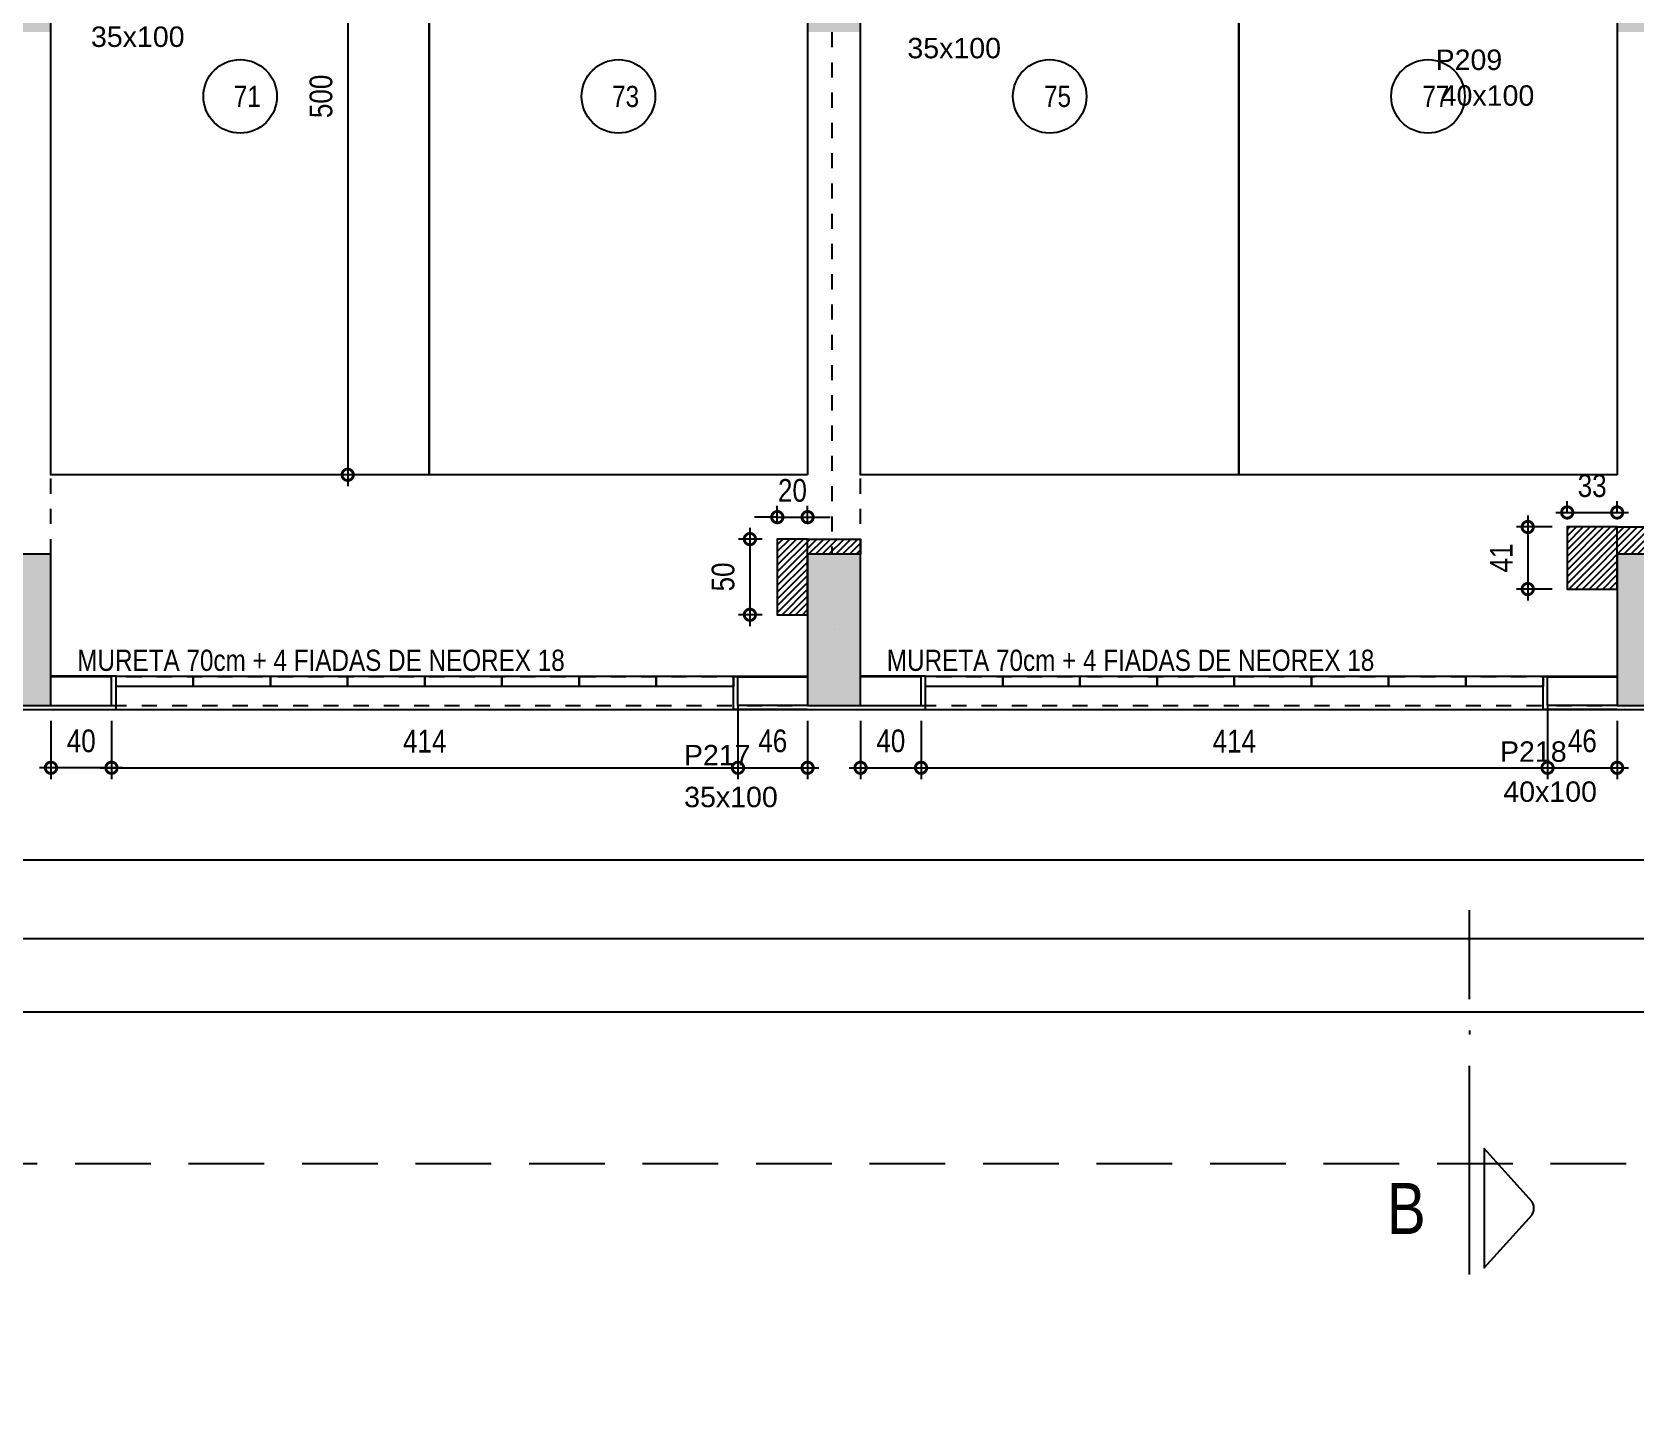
# Model space of a CAD drawing. Header units: metres. Extents: x -208 to 570, y -18 to 184.
# Drawn here: x 14.83 to 25.42, y -7.62 to 1.45 of the extents above; entities that cross this region are included whole.
import ezdxf
from ezdxf.enums import TextEntityAlignment as Align

# ---------------------------------------------------------------- set-up
doc = ezdxf.new("R2010")
doc.units = ezdxf.units.M
doc.header["$PDMODE"] = 35
doc.linetypes.add('DASHEDX2', pattern=[1.5, 1, -0.5])
for name, color, linetype in [('1', 232, 'DASHEDX2'), ('12', 232, 'Continuous'), ('242', 143, 'Continuous'), ('3', 2, 'Continuous'), ('9', 232, 'Continuous'), ('ARQ-ALV ACAB', 4, 'Continuous'), ('ARQ-ALV OSSO', 5, 'Continuous'), ('ARQ-AUX', 7, 'Continuous'), ('ARQ-AUX1', 1, 'Continuous'), ('ARQ-AUX2', 2, 'Continuous'), ('ARQ-DIM', 2, 'Continuous'), ('ARQ-DIM EMBASAM', 2, 'Continuous'), ('ARQ-ENCH', 1, 'Continuous'), ('ARQ-EST', 2, 'Continuous'), ('ARQ-PRJ', 7, 'DASHEDX2'), ('ARQ-SIM', 1, 'Continuous'), ('ARQ-TXT EMBASAM', 2, 'Continuous'), ('ARQ-VG', 1, 'Continuous')]:
    doc.layers.add(name, color=color, linetype=linetype)
doc.styles.add('Adesa', font='ARIALN.TTF')
doc.styles.get("Standard").update_dxf_attribs({"font": 'arial.ttf'})
doc.dimstyles.new('ADESA 1-0075', dxfattribs={"dimtxt": 0.15, "dimasz": 0.15, "dimexe": 0.075, "dimexo": 0.1, "dimgap": 0.1, "dimtad": 1, "dimdec": 1, "dimlfac": 100, "dimzin": 12, "dimtxsty": 'Adesa', "dimblk": 'DOTSMALL', "dimcen": 1, "dimdle": 0.075, "dimclrd": 1, "dimclre": 1, "dimclrt": 256, "dimazin": 3, "dimtm": 1e-09, "dimtfac": 1, "dimtdec": 1, "dimtmove": 1, "dimatfit": 0, "dimldrblk": 'DOTSMALL', "dimfxl": 0.8, "dimtvp": 2, "dimtolj": 1, "dimtzin": 0, "dimarcsym": 0})

# ---------------------------------------------------------------- blocks, each defined once
blk = doc.blocks.new('ADESA-SIM CORT')
at = {"color": 3}
blk.add_lwpolyline([(1.7879, 0.3673, 0.267949), (1.7121, 0.3673)], format="xyb", dxfattribs=at)
blk.add_lwpolyline([(1.7121, 0.3673), (1.4, 0.0861), (2.1, 0.0861), (1.7879, 0.3673)], dxfattribs=at)
at = {"color": 2}
for points in [[(0.5212, 0), (0, 0)], [(0.7058, 0), (0.7293, 0)], [(2.1397, 0), (0.9139, 0)]]:
    blk.add_lwpolyline(points, dxfattribs=at)
at = {"color": 3, "style": 'Adesa'}
blk.add_attdef('A', text='', height=0.35, dxfattribs=at).set_placement((1.7393, -0.3247), align=Align.MIDDLE_CENTER)
blk = doc.blocks.new('vaga')
blk.add_lwpolyline([(5, 0), (5, -2.5), (0, -2.5), (0, 0)], close=True)
blk.add_circle((2.5, -1.25), 0.243)
blk = doc.blocks.new('_DotSmall')
at = {"color": 0, "linetype": 'ByBlock', "const_width": 0.5}
blk.add_lwpolyline([(-0.0625, 0, 1), (0.0625, 0, 1)], format="xyb", close=True, dxfattribs=at)
blk = doc.blocks.new('*D154')
at = {"layer": 'ARQ-DIM EMBASAM', "color": 1, "lineweight": -2, "transparency": 16777216}
for p, q in [((-70.271, -4.12), (-70.271, -4.613)), ((39.629, -4.12), (39.629, -4.613)), ((-70.346, -4.538), (39.704, -4.538))]:
    blk.add_line(p, q, dxfattribs=at)
at = {"layer": 'Defpoints', "color": 0, "transparency": 16777216}
for p in [(-70.271, -4.02), (39.629, -4.02), (39.629, -4.538)]:
    blk.add_point(p, dxfattribs=at)
at = {"layer": 'ARQ-DIM EMBASAM', "color": 1, "lineweight": -2, "transparency": 16777216, "xscale": 0.15, "yscale": 0.15, "zscale": 0.15, "rotation": 180}
blk.add_blockref('_DotSmall', (-70.271, -4.538), dxfattribs=at)
at = {"layer": 'ARQ-DIM EMBASAM', "color": 1, "lineweight": -2, "transparency": 16777216, "xscale": 0.15, "yscale": 0.15, "zscale": 0.15}
blk.add_blockref('_DotSmall', (39.629, -4.538), dxfattribs=at)
at = {"layer": 'ARQ-DIM EMBASAM', "transparency": 16777216, "insert": (-15.321, -4.362), "char_height": 0.15, "attachment_point": 5, "style": 'Adesa'}
blk.add_mtext('\\A1;10990', dxfattribs=at)
blk = doc.blocks.new('*D184')
at = {"layer": 'ARQ-DIM EMBASAM', "color": 1, "lineweight": -2, "transparency": 16777216}
for p, q in [((24.97, -1.72), (24.97, -1.649)), ((25.3, -1.72), (25.3, -1.649)), ((24.895, -1.724), (25.375, -1.724))]:
    blk.add_line(p, q, dxfattribs=at)
at = {"layer": 'Defpoints', "color": 0, "transparency": 16777216}
for p in [(25.3, -1.724), (24.97, -1.82), (25.3, -1.82)]:
    blk.add_point(p, dxfattribs=at)
at = {"layer": 'ARQ-DIM EMBASAM', "color": 1, "lineweight": -2, "transparency": 16777216, "xscale": 0.15, "yscale": 0.15, "zscale": 0.15, "rotation": 180}
blk.add_blockref('_DotSmall', (24.97, -1.724), dxfattribs=at)
at = {"layer": 'ARQ-DIM EMBASAM', "color": 1, "lineweight": -2, "transparency": 16777216, "xscale": 0.15, "yscale": 0.15, "zscale": 0.15}
blk.add_blockref('_DotSmall', (25.3, -1.724), dxfattribs=at)
at = {"layer": 'ARQ-DIM EMBASAM', "transparency": 16777216, "insert": (25.135, -1.548), "char_height": 0.15, "attachment_point": 5, "style": 'Adesa'}
blk.add_mtext('\\A1;33', dxfattribs=at)
blk = doc.blocks.new('*D185')
at = {"layer": 'ARQ-DIM EMBASAM', "color": 1, "lineweight": -2, "transparency": 16777216}
for p, q in [((19.75, -1.8), (19.75, -1.68)), ((19.95, -1.8), (19.95, -1.68)), ((19.75, -1.755), (19.6, -1.755)), ((19.75, -1.755), (19.95, -1.755)), ((19.95, -1.755), (20.1, -1.755))]:
    blk.add_line(p, q, dxfattribs=at)
at = {"layer": 'Defpoints', "color": 0, "transparency": 16777216}
for p in [(19.95, -1.755), (19.75, -1.9), (19.95, -1.9)]:
    blk.add_point(p, dxfattribs=at)
at = {"layer": 'ARQ-DIM EMBASAM', "color": 1, "lineweight": -2, "transparency": 16777216, "xscale": 0.15, "yscale": 0.15, "zscale": 0.15}
blk.add_blockref('_DotSmall', (19.75, -1.755), dxfattribs=at)
at = {"layer": 'ARQ-DIM EMBASAM', "color": 1, "lineweight": -2, "transparency": 16777216, "xscale": 0.15, "yscale": 0.15, "zscale": 0.15, "rotation": 180}
blk.add_blockref('_DotSmall', (19.95, -1.755), dxfattribs=at)
at = {"layer": 'ARQ-DIM EMBASAM', "transparency": 16777216, "insert": (19.85, -1.579), "char_height": 0.15, "attachment_point": 5, "style": 'Adesa'}
blk.add_mtext('\\A1;20', dxfattribs=at)
blk = doc.blocks.new('*D234')
at = {"layer": 'ARQ-DIM', "color": 1, "lineweight": -2, "transparency": 16777216}
for p, q in [((24.709, -1.745), (24.709, -2.305)), ((24.87, -1.82), (24.634, -1.82)), ((24.87, -2.23), (24.634, -2.23))]:
    blk.add_line(p, q, dxfattribs=at)
at = {"layer": 'Defpoints', "color": 0, "transparency": 16777216}
for p in [(24.97, -1.82), (24.709, -2.23), (24.97, -2.23)]:
    blk.add_point(p, dxfattribs=at)
at = {"layer": 'ARQ-DIM', "color": 1, "lineweight": -2, "transparency": 16777216, "xscale": 0.15, "yscale": 0.15, "zscale": 0.15}
for p, rotation in [((24.709, -1.82), 90), ((24.709, -2.23), 270)]:
    blk.add_blockref('_DotSmall', p, dxfattribs=dict(at, rotation=rotation))
at = {"layer": 'ARQ-DIM', "transparency": 16777216, "insert": (24.534, -2.025), "char_height": 0.15, "attachment_point": 5, "rotation": 90, "style": 'Adesa'}
blk.add_mtext('\\A1;41', dxfattribs=at)
blk = doc.blocks.new('*D296')
at = {"layer": 'ARQ-DIM EMBASAM', "color": 1, "lineweight": -2, "transparency": 16777216}
for p, q in [((19.65, -1.9), (19.494, -1.9)), ((19.569, -1.825), (19.569, -2.475)), ((19.65, -2.4), (19.494, -2.4))]:
    blk.add_line(p, q, dxfattribs=at)
at = {"layer": 'Defpoints', "color": 0, "transparency": 16777216}
for p in [(19.75, -1.9), (19.569, -2.4), (19.75, -2.4)]:
    blk.add_point(p, dxfattribs=at)
at = {"layer": 'ARQ-DIM EMBASAM', "color": 1, "lineweight": -2, "transparency": 16777216, "xscale": 0.15, "yscale": 0.15, "zscale": 0.15}
for p, rotation in [((19.569, -1.9), 90), ((19.569, -2.4), 270)]:
    blk.add_blockref('_DotSmall', p, dxfattribs=dict(at, rotation=rotation))
at = {"layer": 'ARQ-DIM EMBASAM', "transparency": 16777216, "insert": (19.392, -2.15), "char_height": 0.15, "attachment_point": 5, "rotation": 90, "style": 'Adesa'}
blk.add_mtext('\\A1;50', dxfattribs=at)
blk = doc.blocks.new('*D298')
at = {"layer": 'ARQ-DIM EMBASAM', "color": 1, "lineweight": -2, "transparency": 16777216}
for p, q in [((17.35, 3.525), (16.836, 3.525)), ((16.911, 3.6), (16.911, -1.55)), ((17.35, -1.475), (16.836, -1.475))]:
    blk.add_line(p, q, dxfattribs=at)
at = {"layer": 'Defpoints', "color": 0, "transparency": 16777216}
for p in [(17.45, 3.525), (16.911, -1.475), (17.45, -1.475, 0)]:
    blk.add_point(p, dxfattribs=at)
at = {"layer": 'ARQ-DIM EMBASAM', "color": 1, "lineweight": -2, "transparency": 16777216, "xscale": 0.15, "yscale": 0.15, "zscale": 0.15}
for p, rotation in [((16.911, 3.525), 90), ((16.911, -1.475), 270)]:
    blk.add_blockref('_DotSmall', p, dxfattribs=dict(at, rotation=rotation))
at = {"layer": 'ARQ-DIM EMBASAM', "transparency": 16777216, "insert": (16.735, 1.025), "char_height": 0.15, "attachment_point": 5, "rotation": 90, "style": 'Adesa'}
blk.add_mtext('\\A1;500', dxfattribs=at)
blk = doc.blocks.new('PL NEOREX 18')
at = {"layer": 'ARQ-AUX1'}
blk.add_lwpolyline([(0, 0), (0.51, 0), (0.51, -0.07), (0, -0.07)], close=True, dxfattribs=at)
blk = doc.blocks.new('*D340')
at = {"layer": 'ARQ-DIM EMBASAM', "color": 1, "lineweight": -2, "transparency": 16777216}
for p, q in [((20.7, -3.1), (20.7, -3.486)), ((24.84, -3.1), (24.84, -3.486)), ((20.625, -3.411), (24.915, -3.411))]:
    blk.add_line(p, q, dxfattribs=at)
at = {"layer": 'Defpoints', "color": 0, "transparency": 16777216}
for p in [(20.7, -3), (24.84, -3), (24.84, -3.411)]:
    blk.add_point(p, dxfattribs=at)
at = {"layer": 'ARQ-DIM EMBASAM', "color": 1, "lineweight": -2, "transparency": 16777216, "xscale": 0.15, "yscale": 0.15, "zscale": 0.15, "rotation": 180}
blk.add_blockref('_DotSmall', (20.7, -3.411), dxfattribs=at)
at = {"layer": 'ARQ-DIM EMBASAM', "color": 1, "lineweight": -2, "transparency": 16777216, "xscale": 0.15, "yscale": 0.15, "zscale": 0.15}
blk.add_blockref('_DotSmall', (24.84, -3.411), dxfattribs=at)
at = {"layer": 'ARQ-DIM EMBASAM', "transparency": 16777216, "insert": (22.77, -3.235), "char_height": 0.15, "attachment_point": 5, "style": 'Adesa'}
blk.add_mtext('\\A1;414', dxfattribs=at)
blk = doc.blocks.new('*D333')
at = {"layer": 'ARQ-DIM EMBASAM', "color": 1, "lineweight": -2, "transparency": 16777216}
for p, q in [((24.84, -3.005), (24.84, -3.486)), ((25.3, -3.1), (25.3, -3.486)), ((24.765, -3.411), (25.375, -3.411))]:
    blk.add_line(p, q, dxfattribs=at)
at = {"layer": 'Defpoints', "color": 0, "transparency": 16777216}
for p in [(24.84, -2.905), (25.3, -3), (25.3, -3.411)]:
    blk.add_point(p, dxfattribs=at)
at = {"layer": 'ARQ-DIM EMBASAM', "color": 1, "lineweight": -2, "transparency": 16777216, "xscale": 0.15, "yscale": 0.15, "zscale": 0.15, "rotation": 180}
blk.add_blockref('_DotSmall', (24.84, -3.411), dxfattribs=at)
at = {"layer": 'ARQ-DIM EMBASAM', "color": 1, "lineweight": -2, "transparency": 16777216, "xscale": 0.15, "yscale": 0.15, "zscale": 0.15}
blk.add_blockref('_DotSmall', (25.3, -3.411), dxfattribs=at)
at = {"layer": 'ARQ-DIM EMBASAM', "transparency": 16777216, "insert": (25.07, -3.234), "char_height": 0.15, "attachment_point": 5, "style": 'Adesa'}
blk.add_mtext('\\A1;46', dxfattribs=at)
blk = doc.blocks.new('*D341')
at = {"layer": 'ARQ-DIM EMBASAM', "color": 1, "lineweight": -2, "transparency": 16777216}
for p, q in [((14.95, -3.1), (14.95, -3.486)), ((15.35, -3.1), (15.35, -3.486)), ((15.425, -3.411), (14.875, -3.411))]:
    blk.add_line(p, q, dxfattribs=at)
at = {"layer": 'Defpoints', "color": 0, "transparency": 16777216}
for p in [(14.95, -3), (15.35, -3), (14.95, -3.411)]:
    blk.add_point(p, dxfattribs=at)
at = {"layer": 'ARQ-DIM EMBASAM', "color": 1, "lineweight": -2, "transparency": 16777216, "xscale": 0.15, "yscale": 0.15, "zscale": 0.15, "rotation": 180}
blk.add_blockref('_DotSmall', (14.95, -3.411), dxfattribs=at)
at = {"layer": 'ARQ-DIM EMBASAM', "color": 1, "lineweight": -2, "transparency": 16777216, "xscale": 0.15, "yscale": 0.15, "zscale": 0.15}
blk.add_blockref('_DotSmall', (15.35, -3.411), dxfattribs=at)
at = {"layer": 'ARQ-DIM EMBASAM', "transparency": 16777216, "insert": (15.15, -3.234), "char_height": 0.15, "attachment_point": 5, "style": 'Adesa'}
blk.add_mtext('\\A1;40', dxfattribs=at)
blk = doc.blocks.new('*D342')
at = {"layer": 'ARQ-DIM EMBASAM', "color": 1, "lineweight": -2, "transparency": 16777216}
for p, q in [((15.35, -3.1), (15.35, -3.486)), ((19.49, -3.1), (19.49, -3.486)), ((15.275, -3.411), (19.565, -3.411))]:
    blk.add_line(p, q, dxfattribs=at)
at = {"layer": 'Defpoints', "color": 0, "transparency": 16777216}
for p in [(15.35, -3), (19.49, -3), (19.49, -3.411)]:
    blk.add_point(p, dxfattribs=at)
at = {"layer": 'ARQ-DIM EMBASAM', "color": 1, "lineweight": -2, "transparency": 16777216, "xscale": 0.15, "yscale": 0.15, "zscale": 0.15, "rotation": 180}
blk.add_blockref('_DotSmall', (15.35, -3.411), dxfattribs=at)
at = {"layer": 'ARQ-DIM EMBASAM', "color": 1, "lineweight": -2, "transparency": 16777216, "xscale": 0.15, "yscale": 0.15, "zscale": 0.15}
blk.add_blockref('_DotSmall', (19.49, -3.411), dxfattribs=at)
at = {"layer": 'ARQ-DIM EMBASAM', "transparency": 16777216, "insert": (17.42, -3.235), "char_height": 0.15, "attachment_point": 5, "style": 'Adesa'}
blk.add_mtext('\\A1;414', dxfattribs=at)
blk = doc.blocks.new('*D334')
at = {"layer": 'ARQ-DIM EMBASAM', "color": 1, "lineweight": -2, "transparency": 16777216}
for p, q in [((19.49, -3.005), (19.49, -3.486)), ((19.95, -3.1), (19.95, -3.486)), ((19.415, -3.411), (20.025, -3.411))]:
    blk.add_line(p, q, dxfattribs=at)
at = {"layer": 'Defpoints', "color": 0, "transparency": 16777216}
for p in [(19.49, -2.905), (19.95, -3), (19.95, -3.411)]:
    blk.add_point(p, dxfattribs=at)
at = {"layer": 'ARQ-DIM EMBASAM', "color": 1, "lineweight": -2, "transparency": 16777216, "xscale": 0.15, "yscale": 0.15, "zscale": 0.15, "rotation": 180}
blk.add_blockref('_DotSmall', (19.49, -3.411), dxfattribs=at)
at = {"layer": 'ARQ-DIM EMBASAM', "color": 1, "lineweight": -2, "transparency": 16777216, "xscale": 0.15, "yscale": 0.15, "zscale": 0.15}
blk.add_blockref('_DotSmall', (19.95, -3.411), dxfattribs=at)
at = {"layer": 'ARQ-DIM EMBASAM', "transparency": 16777216, "insert": (19.72, -3.234), "char_height": 0.15, "attachment_point": 5, "style": 'Adesa'}
blk.add_mtext('\\A1;46', dxfattribs=at)
blk = doc.blocks.new('*D343')
at = {"layer": 'ARQ-DIM EMBASAM', "color": 1, "lineweight": -2, "transparency": 16777216}
for p, q in [((20.3, -3.1), (20.3, -3.486)), ((20.7, -3.1), (20.7, -3.486)), ((20.225, -3.411), (20.775, -3.411))]:
    blk.add_line(p, q, dxfattribs=at)
at = {"layer": 'Defpoints', "color": 0, "transparency": 16777216}
for p in [(20.3, -3, 0), (20.7, -3, 0), (20.7, -3.411)]:
    blk.add_point(p, dxfattribs=at)
at = {"layer": 'ARQ-DIM EMBASAM', "color": 1, "lineweight": -2, "transparency": 16777216, "xscale": 0.15, "yscale": 0.15, "zscale": 0.15, "rotation": 180}
blk.add_blockref('_DotSmall', (20.3, -3.411), dxfattribs=at)
at = {"layer": 'ARQ-DIM EMBASAM', "color": 1, "lineweight": -2, "transparency": 16777216, "xscale": 0.15, "yscale": 0.15, "zscale": 0.15}
blk.add_blockref('_DotSmall', (20.7, -3.411), dxfattribs=at)
at = {"layer": 'ARQ-DIM EMBASAM', "transparency": 16777216, "insert": (20.5, -3.234), "char_height": 0.15, "attachment_point": 5, "style": 'Adesa'}
blk.add_mtext('\\A1;40', dxfattribs=at)
blk = doc.blocks.new('terreno + circ vert')
at = {"layer": 'ARQ-AUX2'}
blk.add_lwpolyline([(40.5424, -5.025), (-9.4576, -5.025), (-9.4576, -6.3993), (-12.8191, -4.225), (-35.3141, -4.225), (-38.7204, -6.3934), (-38.7204, -5.025), (-98.7204, -5.025), (-98.7204, -6.3233), (-100.1347, -7.6164, -0.2181845), (-104.0373, -5.9813, -0.3681428), (-104.1124, 0.3352, -0.1038207), (-102.2922, 1.9977), (-101.1746, 2.4667), (-79.9769, 11.499), (-64.6872, 17.9037), (-47.6349, 25.1734, 0.004837), (-33.9339, 29.6502, 0.3216599), (-26.9675, 42.0962)], format="xyb", dxfattribs=at)
at = {"layer": 'ARQ-EST', "color": 102}
blk.add_lwpolyline([(45.0315, 1.1617, 0.011807), (45.0465, 1.811), (45.1211, 8.4606), (42.945, 9.4812), (35.5548, 12.9472), (27.5061, 16.8929), (22.1014, 19.5405), (15.0017, 23.0148), (8.3251, 26.282), (0.4895, 30.0914), (-5.8932, 33.2362), (-11.2422, 35.8718), (-77.2068, 8.3436), (-72.4625, -3.025), (39.7459, -3.025), (40.5291, -3.025, 0.3925275), (45.0315, 1.1617)], format="xyb", dxfattribs=at)
at = {"layer": 'ARQ-PRJ', "color": 1, "ltscale": 0.5}
blk.add_lwpolyline([(48.0419, 1.3908), (48.1056, 7.0609), (42.945, 9.4812), (35.5548, 12.9472), (27.5061, 16.8929), (22.1014, 19.5405), (15.0017, 23.0148), (8.3251, 26.282), (0.4895, 30.0914), (-5.8932, 33.2362), (-12.2759, 36.3811), (-18.9156, 39.6675), (-31.5995, 31.2229), (-104.3835, 0.8491), (-104.1403, -6.025), (40.5424, -6.025, 0.4109303)], format="xyb", close=True, dxfattribs=at)
at = {"layer": 'Defpoints'}
blk.add_lwpolyline([(45.0315, 1.1617, 0.0118069), (45.0465, 1.811), (45.1211, 8.4606), (42.945, 9.4812), (35.5548, 12.9472), (27.5061, 16.8929), (22.1014, 19.5405), (15.0017, 23.0148), (8.3251, 26.282), (0.4895, 30.0914), (-5.8932, 33.2362), (-11.2422, 35.8718), (-77.2068, 8.3436), (-72.4625, -3.025), (39.7459, -3.025), (40.5292, -3.025, 0.3925339)], format="xyb", close=True, dxfattribs=at)
blk = doc.blocks.new('est-lo-04-3s1-r00')
at = {"layer": '3'}
h = blk.add_hatch(color=8, dxfattribs=at)
h.dxf.hatch_style = 1
h.paths.add_polyline_path([(4475.191758, 253.001099), (4475.878152, 333.001099), (4505.879256, 333.001099), (4505.192862, 253.001099)])
h.paths.add_polyline_path([(3747.433087, 1169.228498), (3760.152345, 1196.349162), (3681.053169, 1233.445703), (3675.029004, 1220.600666), (3675.00299, 1203.197324)])
h.paths.add_polyline_path([(498.003039, 395.921113), (498.003039, 923.986062), (353.003016, 923.986062), (353.003016, 942.98646), (517.003016, 942.98646), (517.003016, 395.921113)])
h.paths.add_polyline_path([(2530.003309, 842.98646), (2570.003309, 842.98646), (2570.003309, 942.98646), (2530.003309, 942.98646)])
h.paths.add_polyline_path([(-1638.90411, 2308.417379), (-1639.710789, 2308.080731), (-1626.939173, 2277.47733), (-1605.475816, 2266.181704), (-1591.086746, 2295.422123), (-1602.796368, 2323.486104)])
h.paths.add_polyline_path([(4508.00299, 805.7767), (4478.00299, 805.7767), (4478.00299, 826.723061), (4459.043779, 835.628023), (4471.79773, 862.781968), (4508.00299, 845.7767)])
h.paths.add_polyline_path([(4455.672261, -47.110163), (4430.065737, -31.479874), (4388.384967, -99.763938), (4413.991491, -115.394227)])
h.paths.add_polyline_path([(520.003309, 245.003526), (520.003309, -299.999844), (555.003309, -299.999844), (555.003309, -229.999844), (539.003309, -229.999844), (539.003309, 185.003526), (555.003309, 185.003526), (555.003309, 245.003526)])
h.paths.add_polyline_path([(-35, 244.918632), (-35, 184.918632), (-19, 184.918632), (-19, -230), (-35, -230), (-35, -300), (517, -300), (517, 245), (498, 245), (498, -281), (0, -281), (0, -19), (255, -19), (255, 244.918632), (178.506963, 244.918632), (178.506963, 225.918632), (236, 225.918632), (236, 0), (0, 0), (0, 225.918632), (57.5, 225.918632), (57.5, 244.918632)])
h.paths.add_polyline_path([(-34.995574, 942.98646), (-34.995574, 872.98646), (-18.995574, 872.98646), (-18.995574, 455.988714), (-34.995574, 455.988714), (-34.995574, 395.921113), (232.004426, 395.921113), (232.004426, 481.921874), (213.004426, 481.921874), (213.004426, 414.921113), (0.004426, 414.921113), (0.004426, 923.98646), (213.004426, 923.98646), (213.004426, 854.986062), (232.004426, 854.986062), (232.004426, 923.98646), (252.004426, 923.98646), (252.004426, 942.98646)])
h.paths.add_polyline_path([(3675.00299, -300.023234), (3705.00299, -300.023234), (3705.00299, -220.023234), (3675.00299, -220.023234)])
h.paths.add_polyline_path([(4478.00299, 634.98646), (4508.00299, 634.98646), (4508.00299, 714.98646), (4478.00299, 714.98646)])
h.paths.add_polyline_path([(4050.790041, -299.818694), (4130.351793, -291.456417), (4127.215939, -261.620761), (4047.654187, -269.983038)])
h.paths.add_polyline_path([(4074.00299, 253.001099), (4104.00299, 253.001099), (4104.00299, 333.001099), (4074.00299, 333.001099)])
h.paths.add_polyline_path([(4074.00299, 634.98646), (4104.00299, 634.98646), (4104.00299, 714.98646), (4074.00299, 714.98646)])
h.paths.add_polyline_path([(4061.608776, 1022.002062), (4134.019296, 987.991525), (4146.773247, 1015.14547), (4074.362727, 1049.156007)])
h.paths.add_polyline_path([(3675.00299, 634.98646), (3705.00299, 634.98646), (3705.00299, 714.98646), (3675.00299, 714.98646)])
h.paths.add_polyline_path([(3675.00299, 253.001099), (3705.00299, 253.001099), (3705.00299, 333.001099), (3675.00299, 333.001099)])
h.paths.add_polyline_path([(2337.785418, 1567.555313), (2315.359741, 1578.604703), (2293.260961, 1533.753349), (2315.686638, 1522.703959)])
h.paths.add_polyline_path([(870.291031, 1584.94023), (853.247517, 1593.337766), (826.665145, 1539.555944), (843.70866, 1531.158408)])
h.paths.add_polyline_path([(890.02575, 1575.217005), (872.982236, 1583.614541), (846.399864, 1529.832719), (863.443379, 1521.435183)])
h.paths.add_polyline_path([(1025.867309, 1900.695523), (1008.823795, 1909.093059), (969.045991, 1828.360622), (986.089505, 1819.963086)])
h.paths.add_polyline_path([(1045.605182, 1890.970748), (1028.561668, 1899.368284), (988.783864, 1818.635847), (1005.827379, 1810.238311)])
h.paths.add_polyline_path([(-3325.919868, 1288.067867), (-3293.620189, 1301.548622), (-3303.249301, 1324.619823), (-3335.54898, 1311.139067)])
h.paths.add_polyline_path([(-2327.384158, 1704.758701), (-2295.08448, 1718.239457), (-2304.713592, 1741.310657), (-2337.01327, 1727.829901)])
h.paths.add_polyline_path([(-2830.337783, 1494.85313), (-2793.423878, 1510.25974), (-2803.05301, 1533.330931), (-2839.966914, 1517.924321)])
h.paths.add_polyline_path([(-3380.339856, 153.000156), (-3355.339856, 153.000156), (-3355.339856, 223.000156), (-3380.339856, 223.000156)])
h.paths.add_polyline_path([(-2936.336043, 204.000156), (-2936.336043, 454.000156), (-2955.336043, 454.000156), (-2955.336043, 204.000156)])
h.paths.add_polyline_path([(-2042.45661, 2561.553446), (-2019.343795, 2506.183799), (-2001.810073, 2513.502857), (-2024.922888, 2568.872504)])
h.paths.add_polyline_path([(-2269.846055, 3106.51942), (-2246.73324, 3051.149773), (-2229.199518, 3058.468831), (-2252.312333, 3113.838478)])
h.paths.add_polyline_path([(-1900.243914, 3260.782262), (-1892.924846, 3243.248545), (-1837.555212, 3266.361391), (-1844.87428, 3283.895109)])
h.paths.add_polyline_path([(213.004314, 592.921874), (232.004314, 592.921874), (232.004314, 744.000156), (213.004314, 744.000156)], flags=17)
h.paths.add_polyline_path([(3672.003309, 253.001099), (3672.003309, 388.001099), (3637.003309, 388.001099), (3637.003309, 253.001099)])
h.paths.add_polyline_path([(3637.003309, 942.98646), (3637.003194, 872.98646), (3653.003309, 872.98646), (3653.003309, 599.001099), (3637.003309, 599.001099), (3637.003309, 539.001099), (3672.003309, 539.001099), (3672.003309, 942.98646)])
h.paths.add_polyline_path([(3672.003424, 102.001099), (3637.003309, 102.001099), (3637.003309, 42.001099), (3653.003307, 42.001099), (3653.003307, -229.998901), (3637.003309, -229.998901), (3637.003309, -299.998901), (3672.003424, -299.998901)])
h.paths.add_polyline_path([(3075.003309, -299.999844), (3110.003309, -299.999844), (3110.003309, -199.999844), (3075.003309, -199.999844)])
h.paths.add_polyline_path([(3075.003309, 270.500177), (3110.003309, 270.500177), (3110.003309, 370.500177), (3075.003309, 370.500177)])
h.paths.add_polyline_path([(520.003309, 942.98646), (520.003309, 395.925027), (555.003309, 395.925027), (555.003309, 451.98646), (539.003309, 451.98646), (539.003309, 872.98646), (555.003309, 872.98646), (555.003309, 942.98646)])
h.paths.add_polyline_path([(-2102.995138, 253.000177), (-2102.995138, 388.000177), (-2137.995138, 388.000177), (-2137.995138, 253.000177)])
h.paths.add_polyline_path([(-2137.995138, 101.999935), (-2137.995138, -299.999844), (-2102.995138, -299.999844), (-2102.995138, -229.999844), (-2118.995138, -229.999844), (-2118.995138, 41.999935), (-2102.995138, 41.999935), (-2102.995138, 101.999935)])
h.paths.add_polyline_path([(-2137.995141, 942.988972), (-2137.995141, 538.988972), (-2102.995141, 538.988972), (-2102.995141, 598.988972), (-2118.995141, 598.988972), (-2118.995141, 872.988972), (-2102.995141, 872.988972), (-2102.995141, 942.988972)])
h.paths.add_polyline_path([(3075.003309, 842.98646), (3110.003309, 842.98646), (3110.003309, 942.98646), (3075.003309, 942.98646)])
h.paths.add_polyline_path([(2530.003309, -299.999844), (2570.003309, -299.999844), (2570.003309, -199.999844), (2530.003309, -199.999844)])
h.paths.add_polyline_path([(2530.003309, 145.003526), (2570.003309, 145.003526), (2570.003309, 245.003526), (2530.003309, 245.003526)])
h.paths.add_polyline_path([(2530.003309, 395.98646), (2570.003309, 395.98646), (2570.003309, 495.98646), (2530.003309, 495.98646)])
h.paths.add_polyline_path([(1995.003309, -299.999844), (2030.003309, -299.999844), (2030.003309, -199.999844), (1995.003309, -199.999844)])
h.paths.add_polyline_path([(1995.003309, 145.003526), (2030.003309, 145.003526), (2030.003309, 245.003526), (1995.003309, 245.003526)])
h.paths.add_polyline_path([(1995.003309, 395.98646), (2030.003309, 395.98646), (2030.003309, 495.98646), (1995.003309, 495.98646)])
h.paths.add_polyline_path([(1995.003309, 842.98646), (2030.003309, 842.98646), (2030.003309, 942.98646), (1995.003309, 942.98646)])
h.paths.add_polyline_path([(1460.003309, -299.999844), (1495.003309, -299.999844), (1495.003309, -199.999844), (1460.003309, -199.999844)])
h.paths.add_polyline_path([(1460.003309, 145.003526), (1495.003309, 145.003526), (1495.003309, 245.003526), (1460.003309, 245.003526)])
h.paths.add_polyline_path([(1460.003309, 395.98646), (1495.003309, 395.98646), (1495.003309, 495.98646), (1460.003309, 495.98646)])
h.paths.add_polyline_path([(1460.003309, 842.98646), (1495.003309, 842.98646), (1495.003309, 942.98646), (1460.003309, 942.98646)])
h.paths.add_polyline_path([(925.003309, -299.999844), (960.003309, -299.999844), (960.003309, -199.999844), (925.003309, -199.999844)])
h.paths.add_polyline_path([(925.003309, 145.003526), (960.003309, 145.003526), (960.003309, 245.003526), (925.003309, 245.003526)])
h.paths.add_polyline_path([(925.003309, 395.98646), (960.003309, 395.98646), (960.003309, 495.98646), (925.003309, 495.98646)])
h.paths.add_polyline_path([(925.003309, 842.98646), (960.003309, 842.98646), (960.003309, 942.98646), (925.003309, 942.98646)])
h.paths.add_polyline_path([(-1582.999721, -299.999844), (-1547.999721, -299.999844), (-1547.999721, -199.999844), (-1582.999721, -199.999844)])
h.paths.add_polyline_path([(-500.999721, -299.999844), (-465.999721, -299.999844), (-465.999721, -199.999844), (-500.999721, -199.999844)])
h.paths.add_polyline_path([(-1042.999721, -299.999844), (-1002.999721, -299.999844), (-1002.999721, -199.999844), (-1042.999721, -199.999844)])
h.paths.add_polyline_path([(-500.999721, 145.003526), (-465.999721, 145.003526), (-465.999721, 245.003526), (-500.999721, 245.003526)])
h.paths.add_polyline_path([(-1042.999721, 145.003526), (-1002.999721, 145.003526), (-1002.999721, 245.003526), (-1042.999721, 245.003526)])
h.paths.add_polyline_path([(-500.999721, 395.98646), (-465.999721, 395.98646), (-465.999721, 495.98646), (-500.999721, 495.98646)])
h.paths.add_polyline_path([(-1042.999721, 395.98646), (-1002.999721, 395.98646), (-1002.999721, 495.98646), (-1042.999721, 495.98646)])
h.paths.add_polyline_path([(-1582.999721, 270.500177), (-1547.999721, 270.500177), (-1547.999721, 370.500177), (-1582.999721, 370.500177)])
h.paths.add_polyline_path([(-500.999721, 842.988971), (-465.999721, 842.988971), (-465.999721, 942.988971), (-500.999721, 942.988971)])
h.paths.add_polyline_path([(-1042.999721, 842.988971), (-1002.999721, 842.988971), (-1002.999721, 942.988971), (-1042.999721, 942.988971)])
h.paths.add_polyline_path([(-1582.999721, 842.988971), (-1547.999721, 842.988971), (-1547.999721, 942.988971), (-1582.999721, 942.988971)])
h.paths.add_polyline_path([(2878.491855, 1624.359295), (2870.135095, 1607.29575), (2924.019974, 1580.905983), (2932.376734, 1597.969528)])
h.paths.add_polyline_path([(-3380.339856, 611.000177), (-3355.339856, 611.000177), (-3355.339856, 681.000177), (-3380.339856, 681.000177)])
h.paths.add_polyline_path([(-2696.836043, 611.000177), (-2696.836043, 681.000177), (-2721.836043, 681.000177), (-2721.836043, 611.000177)])
h.paths.add_polyline_path([(-2696.836043, 204.000156), (-2696.836043, 454.000156), (-2715.836043, 454.000156), (-2715.836043, 204.000156)])
h.paths.add_polyline_path([(-2731.836043, -299.999844), (-2696.836043, -299.999844), (-2696.836043, -264.999844), (-2731.836043, -264.999844)])
h.paths.add_polyline_path([(-3380.339856, -299.999844), (-3320.339856, -299.999844), (-3320.339856, -280.999844), (-3380.339856, -280.999844)])
h.paths.add_polyline_path([(-1251.700414, 3094.268311), (-1252.507092, 3093.931662), (-1239.735476, 3063.328261), (-1218.272119, 3052.032635), (-1203.883049, 3081.273055), (-1215.592671, 3109.337036)])
h.paths.add_polyline_path([(420.719309, 2826.351805), (412.32167, 2809.308341), (466.143135, 2782.789482), (474.540774, 2799.832946)])
h.paths.add_polyline_path([(-128.567177, 2469.498721), (-139.616566, 2447.073044), (-85.794942, 2420.554509), (-74.745552, 2442.980186)])
h.paths.add_polyline_path([(119.171183, 2972.952079), (110.773545, 2955.908615), (164.59501, 2929.389755), (172.992648, 2946.433219)])
h.paths.add_polyline_path([(576.412492, 2122.1471), (565.363102, 2099.721423), (619.184726, 2073.202887), (630.234116, 2095.628564)])
h.paths.add_polyline_path([(171.937891, 2321.436407), (160.888501, 2299.01073), (214.710126, 2272.492194), (225.759516, 2294.917871)])
h.paths.add_polyline_path([(-1846.18202, 2802.798822), (-1809.267849, 2818.204793), (-1824.67382, 2855.118964), (-1861.587992, 2839.712993)])
h.paths.add_polyline_path([(-1310.499721, 1541.488971), (-1250.499721, 1541.488971), (-1250.499721, 1566.488971), (-1310.499721, 1566.488971)])
h.paths.add_polyline_path([(-1059.612628, 1971.148164), (-1041.951907, 2007.03826), (-1077.842003, 2024.698981), (-1095.502723, 1988.808885)])
h.paths.add_polyline_path([(-524.499721, 1541.488971), (-499.499721, 1541.488971), (-499.499721, 1601.488971), (-524.499721, 1601.488971)])
h.paths.add_polyline_path([(-524.499721, 1881.488971), (-499.499721, 1881.488971), (-499.499721, 1941.488971), (-524.499721, 1941.488971)])
h.paths.add_polyline_path([(251.018664, 1541.488971), (291.018664, 1541.488971), (291.018664, 1581.488971), (251.018664, 1581.488971)])
h.paths.add_polyline_path([(1664.183592, 1619.053462), (1641.757916, 1630.102852), (1619.659136, 1585.251498), (1642.084813, 1574.202108)])
h.paths.add_polyline_path([(251.018664, 1794.282663), (291.018664, 1794.282663), (291.018664, 1824.650067), (251.018664, 1844.333072)])
h.paths.add_polyline_path([(-300.985184, 2071.804142), (-283.400784, 2107.731692), (-319.328334, 2125.316092), (-336.912734, 2089.388541)])
h.paths.add_polyline_path([(-875.89343, 2343.920112), (-853.89385, 2388.820186), (-889.8214, 2406.404586), (-911.82098, 2361.504512)])
h.paths.add_polyline_path([(3624.072778, 1260.343803), (3616.005182, 1243.141655), (3670.327755, 1217.665036), (3678.395351, 1234.867184)])
h.paths.add_polyline_path([(3281.21396, 1427.01517), (3272.816321, 1409.971706), (3326.637786, 1383.452847), (3335.035425, 1400.496311)])
h.paths.add_polyline_path([(2443.032129, 1837.730498), (2434.675071, 1820.667098), (2488.55949, 1794.276391), (2496.916547, 1811.33979)])
h.paths.add_polyline_path([(1848.439737, 2128.830222), (1840.082977, 2111.766677), (1893.967856, 2085.37691), (1902.324616, 2102.440455)])
h.paths.add_polyline_path([(1278.969231, 2407.565141), (1270.571592, 2390.521677), (1324.393057, 2364.002818), (1332.790696, 2381.046282)])
h.paths.add_polyline_path([(1222.390526, 2435.274861), (1213.992887, 2418.231397), (1267.814352, 2391.712538), (1276.211991, 2408.756002)])
h.paths.add_polyline_path([(826.212318, 2629.054888), (817.862707, 2611.987844), (871.758635, 2585.620651), (880.108247, 2602.687695)])
h.paths.add_polyline_path([(-548.331574, 2676.321486), (-559.380964, 2653.895809), (-379.975549, 2565.50069), (-368.926159, 2587.926367)])
h.paths.add_polyline_path([(-300.838681, 3179.255192), (-309.236218, 3162.211678), (-129.830803, 3073.816559), (-121.433267, 3090.860073)])
h.paths.add_polyline_path([(-1026.544799, 3536.825065), (-1034.942438, 3519.781601), (-981.120973, 3493.262742), (-972.723334, 3510.306206)])
h.paths.add_polyline_path([(-1415.729753, 3462.94789), (-1408.410685, 3445.414172), (-1353.041051, 3468.527018), (-1360.360119, 3486.060736)])
h.paths.add_polyline_path([(-1824.790765, 1941.513397), (-1815.163965, 1918.441233), (-1762.559432, 1940.390336), (-1796.445767, 2021.604352), (-1813.980611, 2014.287984), (-1789.721076, 1956.146132), (-1824.790786, 1941.513388)])
at = {"layer": '1'}
for points in [[(1495.003309, -199.999844), (1495.003309, 145.000156)], [(2011.003309, 145.000156), (2011.003309, -199.999844)], [(2030.003309, -199.999844), (2030.003309, 145.000156)], [(1995.003309, -280.998901), (1495.003309, -280.998901)], [(2530.003309, -280.998901), (2030.003309, -280.998901)], [(1495.003309, -299.998901), (1995.003309, -299.998901)], [(2030.003309, -299.998901), (2530.003309, -299.998901)]]:
    blk.add_lwpolyline(points, dxfattribs=at)
at = {"layer": '242', "linetype": 'Continuous'}
blk.add_line((2012.503309, -249.999844), (2012.503309, -249.999844), dxfattribs=at)
at = {"layer": '3', "linetype": 'Continuous'}
for points in [[(1460.003309, -299.999844), (1495.003309, -299.999844), (1495.003309, -199.999844), (1460.003309, -199.999844), (1460.003309, -299.999844)], [(1995.003309, -299.999844), (2030.003309, -299.999844), (2030.003309, -199.999844), (1995.003309, -199.999844), (1995.003309, -299.999844)], [(2530.003309, -299.999844), (2570.003309, -299.999844), (2570.003309, -199.999844), (2530.003309, -199.999844), (2530.003309, -299.999844)]]:
    blk.add_lwpolyline(points, dxfattribs=at)
at = {"layer": '12', "linetype": 'Continuous'}
for s, p in [('35x100', (1521.424967, 135.179526)), ('35x100', (2060.951178, 127.667195)), ('40x100', (2413.3694, 96.331226)), ('35x100', (1913.43399, -367.117277)), ('40x100', (2454.768223, -363.598344))]:
    blk.add_text(s, height=13.5, dxfattribs=at).set_placement(p)
at = {"layer": '9', "linetype": 'Continuous'}
for s, p in [('P209', (2410.011721, 119.938904)), ('P217', (1913.272736, -339.484804)), ('P218', (2452.583522, -337.138849))]:
    blk.add_text(s, height=13.5, dxfattribs=at).set_placement(p)

msp = doc.modelspace()

# ---------------------------------------------------------------- hatches: boundary and pattern name
at = {"layer": 'ARQ-ENCH'}
h = msp.add_hatch(dxfattribs=at)
h.set_pattern_fill('ANSI31', color=256, scale=0.01)
h.paths.add_polyline_path([(19.95, -1.9), (19.75, -1.9), (19.75, -2.4), (19.95, -2.4)])
h.paths.add_polyline_path([(19.95, -1.9), (20.3, -1.9), (20.3, -2), (19.95, -2)])
h = msp.add_hatch(dxfattribs=at)
h.set_pattern_fill('ANSI31', color=256, scale=0.01)
h.paths.add_polyline_path([(25.3, -1.82), (24.97, -1.82), (24.97, -2.23), (25.3, -2.23)])
h.paths.add_polyline_path([(25.3, -1.82), (25.7, -1.82), (25.7, -2), (25.3, -2)])

# ---------------------------------------------------------------- linework, layer by layer
at = {"layer": 'ARQ-ALV ACAB', "elevation": 0}
for points in [[(14.5499, -3.0245), (15.38, -3.025), (15.38, -2.805), (14.95, -2.8049)], [(19.9499, -3.025), (19.46, -3.025), (19.46, -2.805), (19.95, -2.805)], [(19.8999, -3.0245), (20.73, -3.025), (20.73, -2.805), (20.3, -2.8049)], [(25.2999, -3.025), (24.81, -3.025), (24.81, -2.805), (25.3, -2.805)], [(25.3499, -3.0244), (26.13, -3.025), (26.13, -2.805), (25.7, -2.805)]]:
    msp.add_lwpolyline(points, dxfattribs=at)
at = {"layer": 'ARQ-ALV ACAB'}
for points in [[(25.0199, -3.0245), (26.13, -3.025), (26.13, -2.805), (25.7, -2.805)], [(5.2642, -3.0253), (25.0409, -3.0241)]]:
    msp.add_lwpolyline(points, dxfattribs=at)
at = {"layer": 'ARQ-ALV OSSO', "elevation": 0}
for points in [[(14.95, -2.9999), (15.35, -3), (15.35, -2.81), (14.95, -2.8099)], [(19.95, -3), (19.49, -3), (19.49, -2.81), (19.95, -2.81)], [(20.3, -2.9999), (20.7, -3), (20.7, -2.81), (20.3, -2.8099)], [(25.3, -3), (24.84, -3), (24.84, -2.81), (25.3, -2.81)]]:
    msp.add_lwpolyline(points, dxfattribs=at)
at = {"layer": 'ARQ-AUX', "elevation": 0}
for points in [[(15.38, -3.025), (19.46, -3.025)], [(20.73, -3.025), (24.81, -3.025)]]:
    msp.add_lwpolyline(points, dxfattribs=at)
at = {"layer": 'ARQ-AUX2'}
msp.add_lwpolyline([(-70.2708, -3.025), (-70.2708, -4.0199), (39.6292, -4.0199), (39.6291, -3.025)], dxfattribs=at)
at = {"layer": 'ARQ-ENCH'}
for points in [[(19.95, -1.9), (19.75, -1.9), (19.75, -2.4), (19.95, -2.4)], [(19.95, -1.9), (20.3, -1.9), (20.3, -2), (19.95, -2)], [(25.3, -1.82), (24.97, -1.82), (24.97, -2.23), (25.3, -2.23)], [(25.3, -1.82), (25.7, -1.82), (25.7, -2), (25.3, -2)]]:
    msp.add_lwpolyline(points, close=True, dxfattribs=at)

# ---------------------------------------------------------------- block references
at = {"linetype": 'Continuous', "xscale": 0.01, "yscale": 0.01, "zscale": 0.01}
msp.add_blockref('est-lo-04-3s1-r00', (0, 0), dxfattribs=at)
for p in [(15.38, -2.805, 0), (15.89, -2.805, 0), (16.4, -2.805, 0), (16.91, -2.805, 0), (17.42, -2.805, 0), (17.93, -2.805, 0), (18.44, -2.805, 0), (18.95, -2.805, 0), (20.73, -2.805, 0), (21.24, -2.805, 0), (21.75, -2.805, 0), (22.26, -2.805, 0), (22.77, -2.805, 0), (23.28, -2.805, 0), (23.79, -2.805, 0), (24.3, -2.805, 0)]:
    msp.add_blockref('PL NEOREX 18', p)
at = {"layer": 'ARQ-ALV ACAB'}
msp.add_blockref('terreno + circ vert', (0, 0, 0), dxfattribs=at)
at = {"layer": 'ARQ-SIM'}
ref = msp.add_blockref('ADESA-SIM CORT', (24.3252, -4.3524), dxfattribs=dict(at, xscale=1.125, yscale=1.125, zscale=1.125, rotation=270))
ref.add_attrib('A', 'B ', dxfattribs={"layer": '0', "color": 4, "height": 0.3375, "style": 'Adesa'}).set_placement((23.9599, -6.3226), align=Align.MIDDLE_CENTER)
ref = msp.add_blockref('ADESA-SIM CORT', (24.3252, -4.3524), dxfattribs=dict(at, xscale=1.125, yscale=1.125, zscale=1.125, rotation=270))
ref.add_attrib('A', 'B ', dxfattribs={"layer": '0', "color": 4, "height": 0.3375, "style": 'Adesa'}).set_placement((23.9599, -6.3226), align=Align.MIDDLE_CENTER)
at = {"layer": 'ARQ-VG', "rotation": 270}
for p in [(17.45, 3.525), (19.95, 3.525), (22.8, 3.525), (25.3, 3.525)]:
    msp.add_blockref('vaga', p, dxfattribs=at)

# ---------------------------------------------------------------- texts
at = {"layer": 'ARQ-TXT EMBASAM', "style": 'Adesa'}
for p in [(16.7344, -2.7708, -0.0353), (22.0844, -2.7708, -0.0353)]:
    msp.add_text('MURETA 70cm + 4 FIADAS DE NEOREX 18', height=0.14, dxfattribs=at).set_placement(p, align=Align.CENTER)
at = {"layer": 'ARQ-VG', "style": 'Adesa'}
for s, p in [('71', (16.2475, 1.025, 0.0082)), ('73', (18.7475, 1.025, 0.0082)), ('75', (21.6018, 1.025, 0.0082)), ('77', (24.1018, 1.025, 0))]:
    msp.add_text(s, height=0.14, dxfattribs=at).set_placement(p, align=Align.MIDDLE_CENTER)

# ---------------------------------------------------------------- dimensions: what is measured, and where the dimension line sits
at = {"layer": 'ARQ-DIM'}
dim = msp.add_linear_dim(base=(24.7089, -2.23), p1=(24.97, -1.82), p2=(24.97, -2.23), angle=90, dimstyle='ADESA 1-0075', dxfattribs=at)
dim.commit()
dim.dimension.update_dxf_attribs({"geometry": '*D234', "text_midpoint": (24.5336, -2.025)})
at = {"layer": 'ARQ-DIM EMBASAM'}
for base, p1, p2, picture, middle in [((16.9114, -1.475), (17.45, 3.525), (17.45, -1.475, 0), '*D298', (16.7348, 1.025)), ((19.5689, -2.4), (19.75, -1.9), (19.75, -2.4), '*D296', (19.3923, -2.15))]:
    dim = msp.add_linear_dim(base=base, p1=p1, p2=p2, angle=90, dimstyle='ADESA 1-0075', dxfattribs=at)
    dim.commit()
    dim.dimension.update_dxf_attribs({"geometry": picture, "text_midpoint": middle})
for base, p1, p2, picture, middle in [((19.95, -1.7554), (19.75, -1.9), (19.95, -1.9), '*D185', (19.85, -1.7554)), ((25.3, -1.7244), (24.97, -1.82), (25.3, -1.82), '*D184', (25.135, -1.7244))]:
    dim = msp.add_linear_dim(base=base, p1=p1, p2=p2, dimstyle='ADESA 1-0075', dxfattribs=at)
    dim.commit()
    dim.dimension.update_dxf_attribs({"geometry": picture, "text_midpoint": middle, "dimtype": 160})
for base, p1, p2, picture, middle in [((19.95, -3.4107, 0), (19.49, -2.905, 0), (19.95, -3, 0), '*D334', (19.72, -3.2341, 0)), ((25.3, -3.4107, 0), (24.84, -2.905, 0), (25.3, -3, 0), '*D333', (25.07, -3.2341, 0)), ((14.95, -3.4107, 0), (15.35, -3, 0), (14.95, -2.9999, 0), '*D341', (15.15, -3.2341, 0)), ((19.49, -3.4107, 0), (15.35, -3, 0), (19.49, -3, 0), '*D342', (17.42, -3.2354, 0)), ((20.7, -3.4107), (20.3, -2.9999, 0), (20.7, -3, 0), '*D343', (20.5, -3.2341)), ((24.84, -3.4107, 0), (20.7, -3, 0), (24.84, -3, 0), '*D340', (22.77, -3.2354, 0)), ((39.6292, -4.5385), (-70.2708, -4.0199), (39.6292, -4.0199), '*D154', (-15.3208, -4.3619))]:
    dim = msp.add_linear_dim(base=base, p1=p1, p2=p2, dimstyle='ADESA 1-0075', dxfattribs=at)
    dim.commit()
    dim.dimension.update_dxf_attribs({"geometry": picture, "text_midpoint": middle})

doc.saveas('drawing.dxf')
